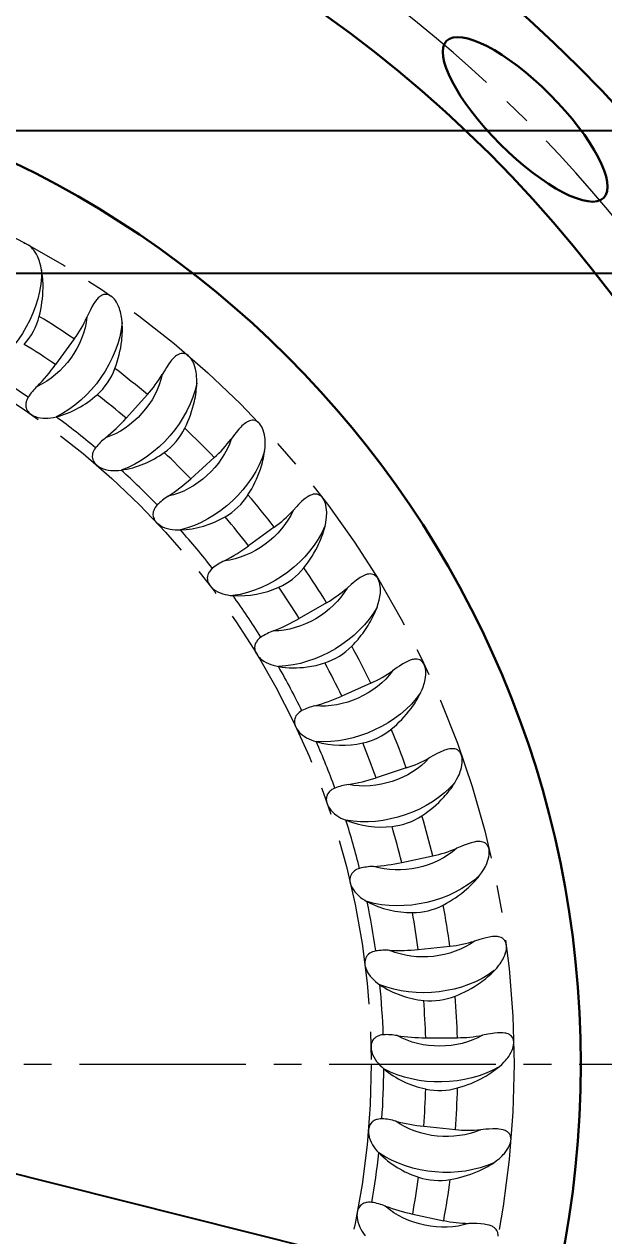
# Model space of a CAD drawing. Extents: x 89 to 512, y -33 to 440.
# Drawn here: x 247.82 to 266.08, y 196.78 to 234.99 of the extents above; entities that cross this region are included whole.
import ezdxf

# ---------------------------------------------------------------- set-up
doc = ezdxf.new("R2010")
doc.units = 0
doc.header["$LTSCALE"] = 7
doc.header["$MEASUREMENT"] = 0
doc.linetypes.add('CENTER2', pattern=[1.125, 0.75, -0.125, 0.125, -0.125])
doc.layers.get('0').update_dxf_attribs({"linetype": 'CONTINUOUS', "lineweight": 15})
for name, color, linetype, lineweight in [('1', 1, 'CENTER2', 15), ('3', 3, 'CONTINUOUS', 30), ('8', 252, 'CONTINUOUS', 15)]:
    doc.layers.add(name, color=color, linetype=linetype, lineweight=lineweight)
doc.styles.add('ITALICT', font='ITALICT.shx', dxfattribs={"width": 0.8, "height": 3})
doc.dimstyles.get("Standard").update_dxf_attribs({"dimtxt": 3, "dimasz": 3, "dimexe": 0.5, "dimexo": 0.5, "dimgap": 0.8, "dimtad": 1, "dimdsep": 46, "dimtxsty": 'ITALICT', "dimcen": 0.09, "dimazin": 2, "dimtfac": 1, "dimtmove": 0, "dimatfit": 3, "dimfxl": 1, "dimtolj": 1, "dimtzin": 0, "dimarcsym": 0})

# ---------------------------------------------------------------- blocks, each defined once
blk = doc.blocks.new('*D10')
at = {"color": 0, "lineweight": -2, "transparency": 16777216}
for p, q in [((234.307, 231.647), (314.622, 231.647)), ((314.122, 180.247), (314.122, 228.647)), ((234.307, 177.247), (314.622, 177.247))]:
    blk.add_line(p, q, dxfattribs=at)
at = {"color": 0, "transparency": 16777216}
for points in [[(313.622, 228.647), (314.622, 228.647), (314.122, 231.647)], [(313.622, 180.247), (314.622, 180.247), (314.122, 177.247)]]:
    blk.add_solid(points, dxfattribs=at)
at = {"color": 0, "transparency": 16777216, "insert": (311.822, 203.447), "char_height": 3, "attachment_point": 5, "rotation": 90, "style": 'ITALICT'}
blk.add_mtext('\\A1;54.4', dxfattribs=at)
blk = doc.blocks.new('*D11')
at = {"color": 0, "lineweight": -2, "transparency": 16777216}
for p, q in [((305.122, 234.647), (305.122, 248.106)), ((234.307, 231.647), (305.622, 231.647)), ((305.122, 227.147), (305.122, 231.647)), ((234.307, 227.147), (305.622, 227.147)), ((305.122, 224.147), (305.122, 221.147))]:
    blk.add_line(p, q, dxfattribs=at)
at = {"color": 0, "transparency": 16777216}
for points in [[(304.622, 234.647), (305.622, 234.647), (305.122, 231.647)], [(304.622, 224.147), (305.622, 224.147), (305.122, 227.147)]]:
    blk.add_solid(points, dxfattribs=at)
at = {"color": 0, "transparency": 16777216, "insert": (302.822, 244.506), "char_height": 3, "attachment_point": 5, "rotation": 90, "style": 'ITALICT'}
blk.add_mtext('\\A1;4.5', dxfattribs=at)
blk = doc.blocks.new('*D54')
at = {"color": 0, "lineweight": -2, "transparency": 16777216}
for p, q in [((234.307, 278.197), (340.204, 278.197)), ((339.704, 275.197), (339.704, 129.197)), ((234.307, 126.197), (340.204, 126.197))]:
    blk.add_line(p, q, dxfattribs=at)
at = {"color": 0, "transparency": 16777216}
for points in [[(339.204, 275.197), (340.204, 275.197), (339.704, 278.197)], [(339.204, 129.197), (340.204, 129.197), (339.704, 126.197)]]:
    blk.add_solid(points, dxfattribs=at)
at = {"color": 0, "transparency": 16777216, "insert": (337.404, 202.197), "char_height": 3, "attachment_point": 5, "rotation": 90, "style": 'ITALICT'}
blk.add_mtext('\\A1;152', dxfattribs=at)
blk = doc.blocks.new('*D57')
at = {"color": 0, "lineweight": -2, "transparency": 16777216}
for p, q in [((233.807, 202.197), (289.087, 188.3)), ((306.788, 183.85), (291.997, 187.568))]:
    blk.add_line(p, q, dxfattribs=at)
at = {"color": 0, "transparency": 16777216}
blk.add_solid([(292.119, 188.053), (291.875, 187.084), (289.087, 188.3)], dxfattribs=at)
at = {"color": 0, "transparency": 16777216, "insert": (303.026, 187.167), "char_height": 3, "attachment_point": 5, "rotation": 345.8882, "style": 'ITALICT'}
blk.add_mtext('\\A1;R57', dxfattribs=at)
blk = doc.blocks.new('*D58')
at = {"color": 0, "lineweight": -2, "transparency": 16777216}
for p, q in [((233.807, 202.197), (288.098, 164.228)), ((309.376, 149.346), (290.556, 162.509))]:
    blk.add_line(p, q, dxfattribs=at)
blk.add_arc((233.807, 202.197), 66.25, 321.48913, 325.46446, dxfattribs=at)
at = {"color": 0, "transparency": 16777216}
blk.add_solid([(290.842, 162.919), (290.269, 162.099), (288.098, 164.228)], dxfattribs=at)
at = {"color": 0, "transparency": 16777216, "insert": (304.56, 155.521), "char_height": 3, "attachment_point": 5, "rotation": 325.032, "style": 'ITALICT'}
blk.add_mtext('\\A1;R66.25', dxfattribs=at)
blk = doc.blocks.new('*D60')
at = {"color": 0, "lineweight": -2, "transparency": 16777216}
for p, q in [((173.432, 224.172), (156.954, 230.17)), ((170.807, 202.197), (152.021, 202.197))]:
    blk.add_line(p, q, dxfattribs=at)
blk.add_arc((233.807, 202.197), 81.286, 162.11471, 177.88529, dxfattribs=at)
at = {"color": 0, "transparency": 16777216}
for points in [[(155.977, 227.324), (156.922, 226.999), (157.423, 229.999)], [(153.077, 205.188), (152.077, 205.206), (152.521, 202.197)]]:
    blk.add_solid(points, dxfattribs=at)
at = {"color": 0, "transparency": 16777216, "insert": (151.491, 216.712), "char_height": 3, "attachment_point": 5, "rotation": 80, "style": 'ITALICT'}
blk.add_mtext('\\A1;20°', dxfattribs=at)
blk = doc.blocks.new('*D61')
at = {"color": 0, "lineweight": -2, "transparency": 16777216}
for p, q in [((181.658, 254.346), (170.053, 265.951)), ((170.807, 202.197), (143.645, 202.197))]:
    blk.add_line(p, q, dxfattribs=at)
blk.add_arc((233.807, 202.197), 89.662, 136.91715, 178.08285, dxfattribs=at)
at = {"color": 0, "transparency": 16777216}
for points in [[(167.962, 263.789), (168.681, 263.094), (170.407, 265.598)], [(144.696, 205.189), (143.696, 205.205), (144.145, 202.197)]]:
    blk.add_solid(points, dxfattribs=at)
at = {"color": 0, "transparency": 16777216, "insert": (148.846, 237.39), "char_height": 3, "attachment_point": 5, "rotation": 67.5, "style": 'ITALICT'}
blk.add_mtext('\\A1;45°', dxfattribs=at)
blk = doc.blocks.new('A$C763A2DA8')
at = {"layer": '8', "ltscale": 0.025012}
for p, q in [((15.588, 22.87), (15, 22.06)), ((15.588, 22.87), (15, 22.06)), ((17.893, 21.115), (17.224, 20.372)), ((17.893, 21.115), (17.224, 20.372)), ((20.002, 19.129), (19.259, 18.46)), ((20.002, 19.129), (19.259, 18.46)), ((21.892, 16.933), (21.083, 16.345)), ((21.892, 16.933), (21.083, 16.345)), ((23.542, 14.552), (22.676, 14.052)), ((23.542, 14.552), (22.676, 14.052)), ((24.935, 12.012), (24.021, 11.605)), ((24.935, 12.012), (24.021, 11.605)), ((26.054, 9.339), (25.102, 9.03)), ((26.054, 9.339), (25.102, 9.03)), ((25.909, 6.357), (26.887, 6.565)), ((25.909, 6.357), (26.887, 6.565)), ((26.431, 3.614), (27.426, 3.719)), ((26.431, 3.614), (27.426, 3.719)), ((26.664, 0.831), (27.665, 0.831)), ((26.664, 0.831), (27.665, 0.831)), ((26.605, -1.96), (27.6, -2.065)), ((26.605, -1.96), (27.6, -2.065)), ((26.254, -4.731), (27.233, -4.939)), ((26.254, -4.731), (27.233, -4.939))]:
    blk.add_line(p, q, dxfattribs=at)
at = {"layer": '8'}
for points in [[(14.56, 25.052), (14.537, 25.162), (14.508, 25.27), (14.49, 25.326), (14.47, 25.381), (14.45, 25.431), (14.429, 25.479), (14.395, 25.546), (14.356, 25.61), (14.314, 25.671), (14.278, 25.715), (14.239, 25.756), (14.197, 25.793), (14.151, 25.826), (14.109, 25.849), (14.064, 25.866), (14.018, 25.877), (13.995, 25.879)], [(14.56, 25.052), (14.537, 25.162), (14.508, 25.27), (14.49, 25.326), (14.47, 25.381), (14.45, 25.431), (14.429, 25.479), (14.395, 25.546), (14.356, 25.61), (14.314, 25.671), (14.278, 25.715), (14.239, 25.756), (14.197, 25.793), (14.151, 25.826), (14.109, 25.849), (14.064, 25.866), (14.018, 25.877), (13.995, 25.879)], [(17.099, 23.393), (17.088, 23.505), (17.07, 23.615), (17.058, 23.673), (17.044, 23.73), (17.029, 23.781), (17.013, 23.831), (16.986, 23.901), (16.955, 23.969), (16.919, 24.035), (16.888, 24.082), (16.853, 24.126), (16.815, 24.168), (16.773, 24.205), (16.733, 24.233), (16.69, 24.255), (16.646, 24.27), (16.623, 24.275), (16.6, 24.277), (16.555, 24.277), (16.512, 24.269), (16.471, 24.254), (16.432, 24.234), (16.396, 24.209), (16.371, 24.189), (16.347, 24.167), (16.302, 24.118), (16.261, 24.066), (16.233, 24.026), (16.207, 23.985), (16.158, 23.902), (16.098, 23.787), (16.06, 23.71), (15.987, 23.553)], [(17.099, 23.393), (17.088, 23.505), (17.07, 23.615), (17.058, 23.673), (17.044, 23.73), (17.029, 23.781), (17.013, 23.831), (16.986, 23.901), (16.955, 23.969), (16.919, 24.035), (16.888, 24.082), (16.853, 24.126), (16.815, 24.168), (16.773, 24.205), (16.733, 24.233), (16.69, 24.255), (16.646, 24.27), (16.623, 24.275), (16.6, 24.277), (16.555, 24.277), (16.512, 24.269), (16.471, 24.254), (16.432, 24.234), (16.396, 24.209), (16.371, 24.189), (16.347, 24.167), (16.302, 24.118), (16.261, 24.066), (16.233, 24.026), (16.207, 23.985), (16.158, 23.902), (16.098, 23.787), (16.06, 23.71), (15.987, 23.553)], [(19.451, 21.478), (19.451, 21.59), (19.445, 21.701), (19.439, 21.76), (19.431, 21.818), (19.422, 21.871), (19.411, 21.922), (19.391, 21.995), (19.367, 22.066), (19.338, 22.134), (19.312, 22.185), (19.283, 22.233), (19.249, 22.278), (19.212, 22.319), (19.175, 22.351), (19.134, 22.377), (19.092, 22.397), (19.069, 22.404), (19.047, 22.409), (19.002, 22.413), (18.958, 22.41), (18.916, 22.399), (18.875, 22.383), (18.837, 22.363), (18.809, 22.345), (18.783, 22.325), (18.733, 22.282), (18.687, 22.235), (18.656, 22.198), (18.625, 22.16), (18.568, 22.082), (18.496, 21.974), (18.451, 21.901), (18.362, 21.753)], [(19.451, 21.478), (19.451, 21.59), (19.445, 21.701), (19.439, 21.76), (19.431, 21.818), (19.422, 21.871), (19.411, 21.922), (19.391, 21.995), (19.367, 22.066), (19.338, 22.134), (19.312, 22.185), (19.283, 22.233), (19.249, 22.278), (19.212, 22.319), (19.175, 22.351), (19.134, 22.377), (19.092, 22.397), (19.069, 22.404), (19.047, 22.409), (19.002, 22.413), (18.958, 22.41), (18.916, 22.399), (18.875, 22.383), (18.837, 22.363), (18.809, 22.345), (18.783, 22.325), (18.733, 22.282), (18.687, 22.235), (18.656, 22.198), (18.625, 22.16), (18.568, 22.082), (18.496, 21.974), (18.451, 21.901), (18.362, 21.753)], [(14.139, 21.034), (14.113, 20.988), (14.093, 20.942), (14.078, 20.899), (14.071, 20.871), (14.066, 20.845), (14.062, 20.797), (14.064, 20.756), (14.067, 20.728), (14.073, 20.702), (14.089, 20.657), (14.11, 20.617), (14.133, 20.583), (14.159, 20.552), (14.188, 20.524), (14.212, 20.505), (14.237, 20.487), (14.279, 20.461), (14.324, 20.439), (14.371, 20.42), (14.408, 20.408), (14.446, 20.398), (14.525, 20.382), (14.609, 20.373), (14.697, 20.371), (14.772, 20.374), (14.851, 20.382), (14.932, 20.396), (15.017, 20.414)], [(14.139, 21.034), (14.113, 20.988), (14.093, 20.942), (14.078, 20.899), (14.071, 20.871), (14.066, 20.845), (14.062, 20.797), (14.064, 20.756), (14.067, 20.728), (14.073, 20.702), (14.089, 20.657), (14.11, 20.617), (14.133, 20.583), (14.159, 20.552), (14.188, 20.524), (14.212, 20.505), (14.237, 20.487), (14.279, 20.461), (14.324, 20.439), (14.371, 20.42), (14.408, 20.408), (14.446, 20.398), (14.525, 20.382), (14.609, 20.373), (14.697, 20.371), (14.772, 20.374), (14.851, 20.382), (14.932, 20.396), (15.017, 20.414)], [(21.589, 19.327), (21.601, 19.438), (21.607, 19.55), (21.607, 19.609), (21.605, 19.668), (21.602, 19.721), (21.596, 19.773), (21.584, 19.847), (21.568, 19.92), (21.546, 19.992), (21.525, 20.044), (21.501, 20.095), (21.473, 20.144), (21.439, 20.189), (21.406, 20.224), (21.368, 20.255), (21.328, 20.279), (21.307, 20.288), (21.285, 20.295), (21.241, 20.304), (21.197, 20.305), (21.154, 20.299), (21.111, 20.288), (21.071, 20.271), (21.042, 20.257), (21.014, 20.24), (20.96, 20.202), (20.909, 20.159), (20.874, 20.126), (20.839, 20.092), (20.774, 20.02), (20.692, 19.921), (20.639, 19.853), (20.535, 19.714)], [(21.589, 19.327), (21.601, 19.438), (21.607, 19.55), (21.607, 19.609), (21.605, 19.668), (21.602, 19.721), (21.596, 19.773), (21.584, 19.847), (21.568, 19.92), (21.546, 19.992), (21.525, 20.044), (21.501, 20.095), (21.473, 20.144), (21.439, 20.189), (21.406, 20.224), (21.368, 20.255), (21.328, 20.279), (21.307, 20.288), (21.285, 20.295), (21.241, 20.304), (21.197, 20.305), (21.154, 20.299), (21.111, 20.288), (21.071, 20.271), (21.042, 20.257), (21.014, 20.24), (20.96, 20.202), (20.909, 20.159), (20.874, 20.126), (20.839, 20.092), (20.774, 20.02), (20.692, 19.921), (20.639, 19.853), (20.535, 19.714)], [(16.26, 19.441), (16.23, 19.397), (16.205, 19.354), (16.186, 19.313), (16.176, 19.286), (16.168, 19.26), (16.159, 19.214), (16.156, 19.172), (16.157, 19.144), (16.16, 19.118), (16.171, 19.071), (16.187, 19.029), (16.207, 18.993), (16.23, 18.959), (16.256, 18.928), (16.277, 18.907), (16.3, 18.886), (16.34, 18.856), (16.382, 18.83), (16.427, 18.806), (16.462, 18.79), (16.499, 18.776), (16.576, 18.752), (16.658, 18.734), (16.746, 18.723), (16.821, 18.718), (16.9, 18.718), (16.982, 18.723), (17.069, 18.733)], [(16.26, 19.441), (16.23, 19.397), (16.205, 19.354), (16.186, 19.313), (16.176, 19.286), (16.168, 19.26), (16.159, 19.214), (16.156, 19.172), (16.157, 19.144), (16.16, 19.118), (16.171, 19.071), (16.187, 19.029), (16.207, 18.993), (16.23, 18.959), (16.256, 18.928), (16.277, 18.907), (16.3, 18.886), (16.34, 18.856), (16.382, 18.83), (16.427, 18.806), (16.462, 18.79), (16.499, 18.776), (16.576, 18.752), (16.658, 18.734), (16.746, 18.723), (16.821, 18.718), (16.9, 18.718), (16.982, 18.723), (17.069, 18.733)], [(23.491, 16.964), (23.515, 17.074), (23.532, 17.184), (23.539, 17.243), (23.543, 17.302), (23.545, 17.355), (23.544, 17.408), (23.54, 17.482), (23.532, 17.557), (23.518, 17.63), (23.503, 17.685), (23.484, 17.738), (23.461, 17.789), (23.432, 17.837), (23.403, 17.876), (23.369, 17.91), (23.331, 17.938), (23.311, 17.95), (23.29, 17.959), (23.247, 17.973), (23.203, 17.978), (23.16, 17.977), (23.116, 17.97), (23.075, 17.958), (23.044, 17.946), (23.014, 17.932), (22.957, 17.9), (22.902, 17.863), (22.863, 17.834), (22.825, 17.803), (22.753, 17.739), (22.661, 17.649), (22.601, 17.587), (22.483, 17.46)], [(23.491, 16.964), (23.515, 17.074), (23.532, 17.184), (23.539, 17.243), (23.543, 17.302), (23.545, 17.355), (23.544, 17.408), (23.54, 17.482), (23.532, 17.557), (23.518, 17.63), (23.503, 17.685), (23.484, 17.738), (23.461, 17.789), (23.432, 17.837), (23.403, 17.876), (23.369, 17.91), (23.331, 17.938), (23.311, 17.95), (23.29, 17.959), (23.247, 17.973), (23.203, 17.978), (23.16, 17.977), (23.116, 17.97), (23.075, 17.958), (23.044, 17.946), (23.014, 17.932), (22.957, 17.9), (22.902, 17.863), (22.863, 17.834), (22.825, 17.803), (22.753, 17.739), (22.661, 17.649), (22.601, 17.587), (22.483, 17.46)], [(18.203, 17.635), (18.168, 17.595), (18.139, 17.554), (18.116, 17.515), (18.103, 17.489), (18.093, 17.465), (18.079, 17.419), (18.072, 17.378), (18.07, 17.35), (18.07, 17.324), (18.076, 17.276), (18.088, 17.233), (18.104, 17.194), (18.123, 17.159), (18.146, 17.125), (18.165, 17.102), (18.185, 17.079), (18.221, 17.045), (18.261, 17.014), (18.303, 16.986), (18.336, 16.966), (18.371, 16.948), (18.445, 16.917), (18.525, 16.891), (18.611, 16.87), (18.686, 16.858), (18.764, 16.849), (18.846, 16.845), (18.933, 16.846)], [(18.203, 17.635), (18.168, 17.595), (18.139, 17.554), (18.116, 17.515), (18.103, 17.489), (18.093, 17.465), (18.079, 17.419), (18.072, 17.378), (18.07, 17.35), (18.07, 17.324), (18.076, 17.276), (18.088, 17.233), (18.104, 17.194), (18.123, 17.159), (18.146, 17.125), (18.165, 17.102), (18.185, 17.079), (18.221, 17.045), (18.261, 17.014), (18.303, 16.986), (18.336, 16.966), (18.371, 16.948), (18.445, 16.917), (18.525, 16.891), (18.611, 16.87), (18.686, 16.858), (18.764, 16.849), (18.846, 16.845), (18.933, 16.846)], [(19.947, 15.635), (19.908, 15.599), (19.875, 15.562), (19.847, 15.526), (19.832, 15.501), (19.819, 15.478), (19.801, 15.434), (19.789, 15.394), (19.784, 15.366), (19.782, 15.34), (19.783, 15.292), (19.79, 15.248), (19.802, 15.208), (19.817, 15.17), (19.836, 15.135), (19.853, 15.109), (19.871, 15.085), (19.903, 15.047), (19.939, 15.012), (19.978, 14.98), (20.009, 14.957), (20.042, 14.935), (20.112, 14.896), (20.189, 14.862), (20.273, 14.832), (20.345, 14.812), (20.422, 14.796), (20.504, 14.783), (20.591, 14.775)], [(19.947, 15.635), (19.908, 15.599), (19.875, 15.562), (19.847, 15.526), (19.832, 15.501), (19.819, 15.478), (19.801, 15.434), (19.789, 15.394), (19.784, 15.366), (19.782, 15.34), (19.783, 15.292), (19.79, 15.248), (19.802, 15.208), (19.817, 15.17), (19.836, 15.135), (19.853, 15.109), (19.871, 15.085), (19.903, 15.047), (19.939, 15.012), (19.978, 14.98), (20.009, 14.957), (20.042, 14.935), (20.112, 14.896), (20.189, 14.862), (20.273, 14.832), (20.345, 14.812), (20.422, 14.796), (20.504, 14.783), (20.591, 14.775)], [(25.136, 14.416), (25.171, 14.522), (25.2, 14.63), (25.212, 14.688), (25.222, 14.746), (25.23, 14.798), (25.235, 14.851), (25.239, 14.926), (25.238, 15.001), (25.232, 15.075), (25.223, 15.131), (25.209, 15.186), (25.191, 15.239), (25.168, 15.29), (25.143, 15.332), (25.113, 15.369), (25.078, 15.401), (25.059, 15.415), (25.039, 15.426), (24.998, 15.444), (24.955, 15.454), (24.912, 15.458), (24.868, 15.455), (24.825, 15.447), (24.794, 15.439), (24.763, 15.428), (24.702, 15.403), (24.644, 15.372), (24.602, 15.347), (24.561, 15.32), (24.483, 15.263), (24.381, 15.183), (24.316, 15.128), (24.185, 15.014)], [(25.136, 14.416), (25.171, 14.522), (25.2, 14.63), (25.212, 14.688), (25.222, 14.746), (25.23, 14.798), (25.235, 14.851), (25.239, 14.926), (25.238, 15.001), (25.232, 15.075), (25.223, 15.131), (25.209, 15.186), (25.191, 15.239), (25.168, 15.29), (25.143, 15.332), (25.113, 15.369), (25.078, 15.401), (25.059, 15.415), (25.039, 15.426), (24.998, 15.444), (24.955, 15.454), (24.912, 15.458), (24.868, 15.455), (24.825, 15.447), (24.794, 15.439), (24.763, 15.428), (24.702, 15.403), (24.644, 15.372), (24.602, 15.347), (24.561, 15.32), (24.483, 15.263), (24.381, 15.183), (24.316, 15.128), (24.185, 15.014)], [(21.472, 13.465), (21.43, 13.433), (21.393, 13.399), (21.362, 13.366), (21.344, 13.343), (21.328, 13.321), (21.305, 13.28), (21.29, 13.241), (21.282, 13.214), (21.277, 13.188), (21.273, 13.14), (21.275, 13.096), (21.283, 13.055), (21.294, 13.016), (21.31, 12.979), (21.323, 12.951), (21.339, 12.925), (21.367, 12.884), (21.399, 12.846), (21.434, 12.809), (21.463, 12.783), (21.493, 12.759), (21.559, 12.712), (21.632, 12.67), (21.712, 12.632), (21.782, 12.604), (21.857, 12.58), (21.937, 12.559), (22.022, 12.542)], [(21.472, 13.465), (21.43, 13.433), (21.393, 13.399), (21.362, 13.366), (21.344, 13.343), (21.328, 13.321), (21.305, 13.28), (21.29, 13.241), (21.282, 13.214), (21.277, 13.188), (21.273, 13.14), (21.275, 13.096), (21.283, 13.055), (21.294, 13.016), (21.31, 12.979), (21.323, 12.951), (21.339, 12.925), (21.367, 12.884), (21.399, 12.846), (21.434, 12.809), (21.463, 12.783), (21.493, 12.759), (21.559, 12.712), (21.632, 12.67), (21.712, 12.632), (21.782, 12.604), (21.857, 12.58), (21.937, 12.559), (22.022, 12.542)], [(26.505, 11.71), (26.551, 11.812), (26.591, 11.916), (26.609, 11.972), (26.625, 12.029), (26.638, 12.08), (26.649, 12.132), (26.661, 12.206), (26.668, 12.28), (26.669, 12.355), (26.666, 12.412), (26.659, 12.467), (26.646, 12.522), (26.629, 12.575), (26.608, 12.619), (26.582, 12.66), (26.551, 12.695), (26.533, 12.711), (26.515, 12.725), (26.476, 12.746), (26.434, 12.761), (26.391, 12.769), (26.347, 12.771), (26.304, 12.768), (26.272, 12.763), (26.24, 12.756), (26.177, 12.736), (26.115, 12.711), (26.071, 12.691), (26.028, 12.669), (25.944, 12.621), (25.835, 12.552), (25.764, 12.503), (25.622, 12.404)], [(26.505, 11.71), (26.551, 11.812), (26.591, 11.916), (26.609, 11.972), (26.625, 12.029), (26.638, 12.08), (26.649, 12.132), (26.661, 12.206), (26.668, 12.28), (26.669, 12.355), (26.666, 12.412), (26.659, 12.467), (26.646, 12.522), (26.629, 12.575), (26.608, 12.619), (26.582, 12.66), (26.551, 12.695), (26.533, 12.711), (26.515, 12.725), (26.476, 12.746), (26.434, 12.761), (26.391, 12.769), (26.347, 12.771), (26.304, 12.768), (26.272, 12.763), (26.24, 12.756), (26.177, 12.736), (26.115, 12.711), (26.071, 12.691), (26.028, 12.669), (25.944, 12.621), (25.835, 12.552), (25.764, 12.503), (25.622, 12.404)], [(22.762, 11.147), (22.716, 11.119), (22.676, 11.09), (22.642, 11.06), (22.621, 11.039), (22.604, 11.019), (22.577, 10.98), (22.557, 10.943), (22.547, 10.917), (22.539, 10.892), (22.53, 10.844), (22.528, 10.8), (22.531, 10.759), (22.538, 10.719), (22.549, 10.68), (22.56, 10.652), (22.573, 10.624), (22.597, 10.58), (22.625, 10.538), (22.656, 10.499), (22.682, 10.47), (22.709, 10.442), (22.77, 10.389), (22.838, 10.339), (22.913, 10.293), (22.98, 10.258), (23.052, 10.226), (23.129, 10.197), (23.212, 10.171)], [(22.762, 11.147), (22.716, 11.119), (22.676, 11.09), (22.642, 11.06), (22.621, 11.039), (22.604, 11.019), (22.577, 10.98), (22.557, 10.943), (22.547, 10.917), (22.539, 10.892), (22.53, 10.844), (22.528, 10.8), (22.531, 10.759), (22.538, 10.719), (22.549, 10.68), (22.56, 10.652), (22.573, 10.624), (22.597, 10.58), (22.625, 10.538), (22.656, 10.499), (22.682, 10.47), (22.709, 10.442), (22.77, 10.389), (22.838, 10.339), (22.913, 10.293), (22.98, 10.258), (23.052, 10.226), (23.129, 10.197), (23.212, 10.171)], [(27.584, 8.875), (27.64, 8.972), (27.691, 9.071), (27.715, 9.125), (27.737, 9.18), (27.755, 9.23), (27.771, 9.28), (27.791, 9.352), (27.805, 9.426), (27.815, 9.5), (27.817, 9.556), (27.816, 9.612), (27.809, 9.668), (27.797, 9.723), (27.781, 9.769), (27.759, 9.812), (27.732, 9.851), (27.717, 9.868), (27.7, 9.883), (27.663, 9.909), (27.623, 9.928), (27.581, 9.941), (27.538, 9.947), (27.494, 9.948), (27.462, 9.947), (27.429, 9.943), (27.365, 9.93), (27.301, 9.912), (27.255, 9.896), (27.21, 9.879), (27.121, 9.84), (27.005, 9.782), (26.93, 9.742), (26.778, 9.658)], [(27.584, 8.875), (27.64, 8.972), (27.691, 9.071), (27.715, 9.125), (27.737, 9.18), (27.755, 9.23), (27.771, 9.28), (27.791, 9.352), (27.805, 9.426), (27.815, 9.5), (27.817, 9.556), (27.816, 9.612), (27.809, 9.668), (27.797, 9.723), (27.781, 9.769), (27.759, 9.812), (27.732, 9.851), (27.717, 9.868), (27.7, 9.883), (27.663, 9.909), (27.623, 9.928), (27.581, 9.941), (27.538, 9.947), (27.494, 9.948), (27.462, 9.947), (27.429, 9.943), (27.365, 9.93), (27.301, 9.912), (27.255, 9.896), (27.21, 9.879), (27.121, 9.84), (27.005, 9.782), (26.93, 9.742), (26.778, 9.658)], [(23.802, 8.706), (23.754, 8.684), (23.711, 8.659), (23.674, 8.633), (23.651, 8.614), (23.632, 8.596), (23.601, 8.56), (23.577, 8.525), (23.564, 8.5), (23.554, 8.476), (23.54, 8.43), (23.533, 8.386), (23.532, 8.345), (23.535, 8.304), (23.542, 8.264), (23.55, 8.235), (23.56, 8.206), (23.579, 8.16), (23.602, 8.116), (23.629, 8.073), (23.652, 8.042), (23.676, 8.011), (23.731, 7.952), (23.794, 7.895), (23.864, 7.842), (23.927, 7.8), (23.995, 7.761), (24.069, 7.723), (24.148, 7.689)], [(23.802, 8.706), (23.754, 8.684), (23.711, 8.659), (23.674, 8.633), (23.651, 8.614), (23.632, 8.596), (23.601, 8.56), (23.577, 8.525), (23.564, 8.5), (23.554, 8.476), (23.54, 8.43), (23.533, 8.386), (23.532, 8.345), (23.535, 8.304), (23.542, 8.264), (23.55, 8.235), (23.56, 8.206), (23.579, 8.16), (23.602, 8.116), (23.629, 8.073), (23.652, 8.042), (23.676, 8.011), (23.731, 7.952), (23.794, 7.895), (23.864, 7.842), (23.927, 7.8), (23.995, 7.761), (24.069, 7.723), (24.148, 7.689)], [(28.36, 5.943), (28.426, 6.033), (28.487, 6.127), (28.517, 6.178), (28.545, 6.23), (28.568, 6.278), (28.589, 6.326), (28.616, 6.396), (28.638, 6.468), (28.655, 6.54), (28.664, 6.596), (28.668, 6.652), (28.668, 6.709), (28.661, 6.764), (28.65, 6.812), (28.633, 6.857), (28.61, 6.898), (28.596, 6.916), (28.581, 6.934), (28.547, 6.963), (28.509, 6.986), (28.469, 7.003), (28.427, 7.014), (28.384, 7.02), (28.351, 7.022), (28.318, 7.021), (28.253, 7.015), (28.188, 7.004), (28.14, 6.993), (28.093, 6.98), (28.001, 6.951), (27.88, 6.906), (27.8, 6.874), (27.641, 6.806)], [(28.36, 5.943), (28.426, 6.033), (28.487, 6.127), (28.517, 6.178), (28.545, 6.23), (28.568, 6.278), (28.589, 6.326), (28.616, 6.396), (28.638, 6.468), (28.655, 6.54), (28.664, 6.596), (28.668, 6.652), (28.668, 6.709), (28.661, 6.764), (28.65, 6.812), (28.633, 6.857), (28.61, 6.898), (28.596, 6.916), (28.581, 6.934), (28.547, 6.963), (28.509, 6.986), (28.469, 7.003), (28.427, 7.014), (28.384, 7.02), (28.351, 7.022), (28.318, 7.021), (28.253, 7.015), (28.188, 7.004), (28.14, 6.993), (28.093, 6.98), (28.001, 6.951), (27.88, 6.906), (27.8, 6.874), (27.641, 6.806)], [(24.582, 6.171), (24.532, 6.153), (24.486, 6.133), (24.447, 6.111), (24.422, 6.095), (24.401, 6.079), (24.366, 6.046), (24.339, 6.014), (24.324, 5.991), (24.311, 5.968), (24.292, 5.923), (24.281, 5.88), (24.275, 5.839), (24.274, 5.798), (24.277, 5.758), (24.282, 5.728), (24.288, 5.698), (24.303, 5.651), (24.321, 5.604), (24.344, 5.559), (24.363, 5.525), (24.384, 5.492), (24.432, 5.428), (24.489, 5.365), (24.553, 5.304), (24.611, 5.256), (24.675, 5.21), (24.744, 5.165), (24.82, 5.122)], [(24.582, 6.171), (24.532, 6.153), (24.486, 6.133), (24.447, 6.111), (24.422, 6.095), (24.401, 6.079), (24.366, 6.046), (24.339, 6.014), (24.324, 5.991), (24.311, 5.968), (24.292, 5.923), (24.281, 5.88), (24.275, 5.839), (24.274, 5.798), (24.277, 5.758), (24.282, 5.728), (24.288, 5.698), (24.303, 5.651), (24.321, 5.604), (24.344, 5.559), (24.363, 5.525), (24.384, 5.492), (24.432, 5.428), (24.489, 5.365), (24.553, 5.304), (24.611, 5.256), (24.675, 5.21), (24.744, 5.165), (24.82, 5.122)], [(28.826, 2.946), (28.901, 3.029), (28.972, 3.116), (29.006, 3.164), (29.039, 3.212), (29.067, 3.257), (29.094, 3.303), (29.128, 3.37), (29.157, 3.439), (29.182, 3.509), (29.196, 3.564), (29.206, 3.619), (29.212, 3.675), (29.211, 3.731), (29.205, 3.78), (29.193, 3.826), (29.174, 3.869), (29.162, 3.889), (29.149, 3.908), (29.119, 3.941), (29.084, 3.968), (29.045, 3.989), (29.004, 4.004), (28.962, 4.015), (28.93, 4.02), (28.897, 4.023), (28.831, 4.024), (28.765, 4.019), (28.717, 4.013), (28.669, 4.005), (28.574, 3.986), (28.449, 3.954), (28.367, 3.93), (28.201, 3.879)], [(28.826, 2.946), (28.901, 3.029), (28.972, 3.116), (29.006, 3.164), (29.039, 3.212), (29.067, 3.257), (29.094, 3.303), (29.128, 3.37), (29.157, 3.439), (29.182, 3.509), (29.196, 3.564), (29.206, 3.619), (29.212, 3.675), (29.211, 3.731), (29.205, 3.78), (29.193, 3.826), (29.174, 3.869), (29.162, 3.889), (29.149, 3.908), (29.119, 3.941), (29.084, 3.968), (29.045, 3.989), (29.004, 4.004), (28.962, 4.015), (28.93, 4.02), (28.897, 4.023), (28.831, 4.024), (28.765, 4.019), (28.717, 4.013), (28.669, 4.005), (28.574, 3.986), (28.449, 3.954), (28.367, 3.93), (28.201, 3.879)], [(25.092, 3.567), (25.04, 3.555), (24.993, 3.54), (24.951, 3.522), (24.926, 3.509), (24.903, 3.495), (24.865, 3.466), (24.835, 3.437), (24.817, 3.415), (24.802, 3.394), (24.778, 3.352), (24.763, 3.31), (24.753, 3.27), (24.747, 3.229), (24.746, 3.189), (24.748, 3.159), (24.751, 3.128), (24.76, 3.079), (24.774, 3.031), (24.791, 2.984), (24.807, 2.948), (24.825, 2.913), (24.866, 2.844), (24.915, 2.776), (24.973, 2.709), (25.026, 2.655), (25.084, 2.602), (25.149, 2.551), (25.219, 2.5)], [(25.092, 3.567), (25.04, 3.555), (24.993, 3.54), (24.951, 3.522), (24.926, 3.509), (24.903, 3.495), (24.865, 3.466), (24.835, 3.437), (24.817, 3.415), (24.802, 3.394), (24.778, 3.352), (24.763, 3.31), (24.753, 3.27), (24.747, 3.229), (24.746, 3.189), (24.748, 3.159), (24.751, 3.128), (24.76, 3.079), (24.774, 3.031), (24.791, 2.984), (24.807, 2.948), (24.825, 2.913), (24.866, 2.844), (24.915, 2.776), (24.973, 2.709), (25.026, 2.655), (25.084, 2.602), (25.149, 2.551), (25.219, 2.5)], [(25.328, 0.925), (25.275, 0.918), (25.226, 0.908), (25.183, 0.895), (25.156, 0.884), (25.132, 0.872), (25.091, 0.848), (25.058, 0.822), (25.038, 0.803), (25.02, 0.783), (24.993, 0.743), (24.973, 0.704), (24.959, 0.664), (24.949, 0.625), (24.944, 0.585), (24.942, 0.555), (24.942, 0.524), (24.946, 0.474), (24.955, 0.425), (24.967, 0.376), (24.979, 0.339), (24.993, 0.302), (25.027, 0.229), (25.069, 0.156), (25.119, 0.083), (25.166, 0.025), (25.219, -0.034), (25.277, -0.092), (25.342, -0.15)], [(25.328, 0.925), (25.275, 0.918), (25.226, 0.908), (25.183, 0.895), (25.156, 0.884), (25.132, 0.872), (25.091, 0.848), (25.058, 0.822), (25.038, 0.803), (25.02, 0.783), (24.993, 0.743), (24.973, 0.704), (24.959, 0.664), (24.949, 0.625), (24.944, 0.585), (24.942, 0.555), (24.942, 0.524), (24.946, 0.474), (24.955, 0.425), (24.967, 0.376), (24.979, 0.339), (24.993, 0.302), (25.027, 0.229), (25.069, 0.156), (25.119, 0.083), (25.166, 0.025), (25.219, -0.034), (25.277, -0.092), (25.342, -0.15)], [(28.976, -0.083), (29.06, -0.009), (29.139, 0.071), (29.178, 0.114), (29.216, 0.159), (29.249, 0.201), (29.28, 0.244), (29.32, 0.307), (29.357, 0.372), (29.389, 0.44), (29.409, 0.492), (29.425, 0.546), (29.436, 0.602), (29.441, 0.657), (29.44, 0.706), (29.433, 0.754), (29.419, 0.799), (29.409, 0.82), (29.398, 0.84), (29.371, 0.876), (29.339, 0.906), (29.303, 0.931), (29.264, 0.95), (29.223, 0.965), (29.191, 0.974), (29.159, 0.98), (29.094, 0.988), (29.028, 0.99), (28.979, 0.99), (28.931, 0.987), (28.834, 0.977), (28.707, 0.958), (28.622, 0.943), (28.452, 0.91)], [(28.976, -0.083), (29.06, -0.009), (29.139, 0.071), (29.178, 0.114), (29.216, 0.159), (29.249, 0.201), (29.28, 0.244), (29.32, 0.307), (29.357, 0.372), (29.389, 0.44), (29.409, 0.492), (29.425, 0.546), (29.436, 0.602), (29.441, 0.657), (29.44, 0.706), (29.433, 0.754), (29.419, 0.799), (29.409, 0.82), (29.398, 0.84), (29.371, 0.876), (29.339, 0.906), (29.303, 0.931), (29.264, 0.95), (29.223, 0.965), (29.191, 0.974), (29.159, 0.98), (29.094, 0.988), (29.028, 0.99), (28.979, 0.99), (28.931, 0.987), (28.834, 0.977), (28.707, 0.958), (28.622, 0.943), (28.452, 0.91)], [(25.285, -1.728), (25.232, -1.729), (25.183, -1.734), (25.138, -1.743), (25.11, -1.75), (25.085, -1.759), (25.042, -1.779), (25.007, -1.802), (24.984, -1.819), (24.965, -1.837), (24.934, -1.873), (24.91, -1.911), (24.892, -1.948), (24.878, -1.986), (24.868, -2.026), (24.864, -2.056), (24.861, -2.086), (24.859, -2.136), (24.863, -2.186), (24.87, -2.236), (24.878, -2.274), (24.888, -2.312), (24.914, -2.388), (24.948, -2.465), (24.99, -2.543), (25.031, -2.606), (25.077, -2.67), (25.129, -2.734), (25.188, -2.798)], [(25.285, -1.728), (25.232, -1.729), (25.183, -1.734), (25.138, -1.743), (25.11, -1.75), (25.085, -1.759), (25.042, -1.779), (25.007, -1.802), (24.984, -1.819), (24.965, -1.837), (24.934, -1.873), (24.91, -1.911), (24.892, -1.948), (24.878, -1.986), (24.868, -2.026), (24.864, -2.056), (24.861, -2.086), (24.859, -2.136), (24.863, -2.186), (24.87, -2.236), (24.878, -2.274), (24.888, -2.312), (24.914, -2.388), (24.948, -2.465), (24.99, -2.543), (25.031, -2.606), (25.077, -2.67), (25.129, -2.734), (25.188, -2.798)], [(28.809, -3.112), (28.9, -3.046), (28.986, -2.976), (29.03, -2.936), (29.073, -2.896), (29.11, -2.857), (29.145, -2.818), (29.192, -2.76), (29.235, -2.699), (29.274, -2.635), (29.299, -2.584), (29.321, -2.532), (29.338, -2.479), (29.349, -2.424), (29.353, -2.375), (29.35, -2.327), (29.341, -2.281), (29.334, -2.259), (29.325, -2.238), (29.302, -2.199), (29.273, -2.165), (29.24, -2.137), (29.203, -2.114), (29.164, -2.095), (29.133, -2.083), (29.102, -2.073), (29.038, -2.059), (28.972, -2.049), (28.924, -2.045), (28.875, -2.043), (28.778, -2.042), (28.65, -2.048), (28.564, -2.054), (28.391, -2.069)], [(28.809, -3.112), (28.9, -3.046), (28.986, -2.976), (29.03, -2.936), (29.073, -2.896), (29.11, -2.857), (29.145, -2.818), (29.192, -2.76), (29.235, -2.699), (29.274, -2.635), (29.299, -2.584), (29.321, -2.532), (29.338, -2.479), (29.349, -2.424), (29.353, -2.375), (29.35, -2.327), (29.341, -2.281), (29.334, -2.259), (29.325, -2.238), (29.302, -2.199), (29.273, -2.165), (29.24, -2.137), (29.203, -2.114), (29.164, -2.095), (29.133, -2.083), (29.102, -2.073), (29.038, -2.059), (28.972, -2.049), (28.924, -2.045), (28.875, -2.043), (28.778, -2.042), (28.65, -2.048), (28.564, -2.054), (28.391, -2.069)], [(24.966, -4.361), (24.913, -4.357), (24.864, -4.357), (24.819, -4.361), (24.79, -4.366), (24.764, -4.372), (24.719, -4.387), (24.681, -4.406), (24.657, -4.421), (24.636, -4.436), (24.601, -4.469), (24.574, -4.504), (24.552, -4.539), (24.534, -4.576), (24.52, -4.614), (24.512, -4.643), (24.506, -4.673), (24.5, -4.723), (24.498, -4.773), (24.5, -4.823), (24.504, -4.862), (24.51, -4.9), (24.528, -4.979), (24.554, -5.059), (24.588, -5.141), (24.621, -5.208), (24.66, -5.276), (24.706, -5.346), (24.758, -5.416)], [(24.966, -4.361), (24.913, -4.357), (24.864, -4.357), (24.819, -4.361), (24.79, -4.366), (24.764, -4.372), (24.719, -4.387), (24.681, -4.406), (24.657, -4.421), (24.636, -4.436), (24.601, -4.469), (24.574, -4.504), (24.552, -4.539), (24.534, -4.576), (24.52, -4.614), (24.512, -4.643), (24.506, -4.673), (24.5, -4.723), (24.498, -4.773), (24.5, -4.823), (24.504, -4.862), (24.51, -4.9), (24.528, -4.979), (24.554, -5.059), (24.588, -5.141), (24.621, -5.208), (24.66, -5.276), (24.706, -5.346), (24.758, -5.416)], [(28.944, -5.43), (28.946, -5.382), (28.942, -5.335), (28.937, -5.313), (28.93, -5.291), (28.911, -5.25), (28.886, -5.213), (28.856, -5.182), (28.822, -5.155), (28.785, -5.132), (28.756, -5.117), (28.726, -5.104), (28.664, -5.083), (28.599, -5.066), (28.552, -5.057), (28.504, -5.05), (28.407, -5.039), (28.279, -5.031), (28.193, -5.028), (28.019, -5.025)], [(28.944, -5.43), (28.946, -5.382), (28.942, -5.335), (28.937, -5.313), (28.93, -5.291), (28.911, -5.25), (28.886, -5.213), (28.856, -5.182), (28.822, -5.155), (28.785, -5.132), (28.756, -5.117), (28.726, -5.104), (28.664, -5.083), (28.599, -5.066), (28.552, -5.057), (28.504, -5.05), (28.407, -5.039), (28.279, -5.031), (28.193, -5.028), (28.019, -5.025)]]:
    blk.add_lwpolyline(points, dxfattribs=at)
for centre, radius, start, end in [((11.518, 24.516), 3.089, 359.2435, 9.9936), ((11.518, 24.516), 3.089, 359.2435, 9.9936), ((10.842, 24.536), 3.765, 345.3492, 359.0795), ((10.842, 24.536), 3.765, 345.3492, 359.0795), ((12.467, 24.095), 2.082, 317.9458, 345.7937), ((12.467, 24.095), 2.082, 317.9458, 345.7937), ((0, 0), 27.677, 55.7213, 58.4413), ((0, 0), 27.677, 55.7213, 58.4413), ((12.38, 25.203), 3.967, 323.9805, 335.4285), ((12.38, 25.203), 3.967, 323.9805, 335.4285), ((14.018, 23.178), 3.089, 353.2435, 3.9936), ((14.018, 23.178), 3.089, 353.2435, 3.9936), ((0, 0), 26.677, 55.7859, 58.3129), ((0, 0), 26.677, 55.7859, 58.3129), ((13.348, 23.268), 3.765, 339.3492, 353.0795), ((13.348, 23.268), 3.765, 339.3492, 353.0795), ((0, 0), 25.344, 56.0914, 59.6598), ((0, 0), 25.344, 56.0914, 59.6598), ((10.105, 25.619), 6.052, 315.4788, 323.9875), ((10.105, 25.619), 6.052, 315.4788, 323.9875), ((14.918, 22.659), 2.082, 311.9458, 339.7937), ((14.918, 22.659), 2.082, 311.9458, 339.7937), ((0, 0), 27.677, 49.7213, 52.4413), ((0, 0), 27.677, 49.7213, 52.4413), ((14.946, 23.771), 3.967, 317.9805, 329.4285), ((14.946, 23.771), 3.967, 317.9805, 329.4285), ((16.364, 21.586), 3.089, 347.2435, 357.9936), ((16.364, 21.586), 3.089, 347.2435, 357.9936), ((15.746, 19.988), 1.918, 133.7072, 146.9356), ((15.746, 19.988), 1.918, 133.7072, 146.9356), ((14.257, 23.365), 3.047, 284.4877, 312.3208), ((14.257, 23.365), 3.047, 284.4877, 312.3208), ((0, 0), 26.677, 49.7859, 52.3129), ((0, 0), 26.677, 49.7859, 52.3129), ((15.707, 21.746), 3.765, 333.3492, 347.0795), ((15.707, 21.746), 3.765, 333.3492, 347.0795), ((0, 0), 25.344, 50.0914, 53.6598), ((0, 0), 25.344, 50.0914, 53.6598), ((12.727, 24.422), 6.052, 309.4788, 317.9875), ((12.727, 24.422), 6.052, 309.4788, 317.9875), ((17.204, 20.976), 2.082, 305.9458, 333.7937), ((17.204, 20.976), 2.082, 305.9458, 333.7937), ((0, 0), 27.677, 43.7213, 46.4413), ((0, 0), 27.677, 43.7213, 46.4413), ((17.749, 18.232), 1.918, 127.7072, 140.9356), ((17.749, 18.232), 1.918, 127.7072, 140.9356), ((17.349, 22.078), 3.967, 311.9805, 323.4285), ((17.349, 22.078), 3.967, 311.9805, 323.4285), ((16.621, 21.747), 3.047, 278.4877, 306.3209), ((16.621, 21.747), 3.047, 278.4877, 306.3209), ((0, 0), 26.677, 43.7859, 46.3129), ((0, 0), 26.677, 43.7859, 46.3129), ((18.53, 19.757), 3.089, 341.2435, 351.9936), ((18.53, 19.757), 3.089, 341.2435, 351.9936), ((0, 0), 25.344, 44.0914, 47.6598), ((0, 0), 25.344, 44.0914, 47.6598), ((17.894, 19.985), 3.765, 327.3492, 341.0795), ((17.894, 19.985), 3.765, 327.3492, 341.0795), ((15.21, 22.958), 6.052, 303.4788, 311.9875), ((15.21, 22.958), 6.052, 303.4788, 311.9875), ((19.558, 16.277), 1.918, 121.7072, 134.9355), ((19.558, 16.277), 1.918, 121.7072, 134.9355), ((19.303, 19.063), 2.082, 299.9458, 327.7937), ((19.303, 19.063), 2.082, 299.9458, 327.7937), ((0, 0), 27.677, 37.7213, 40.4413), ((0, 0), 27.677, 37.7213, 40.4413), ((18.803, 19.89), 3.047, 272.4877, 300.3209), ((18.803, 19.89), 3.047, 272.4877, 300.3209), ((0, 0), 26.677, 37.7859, 40.3129), ((0, 0), 26.677, 37.7859, 40.3129), ((19.562, 20.144), 3.967, 305.9805, 317.4285), ((19.562, 20.144), 3.967, 305.9805, 317.4285), ((0, 0), 25.344, 38.0914, 41.6598), ((0, 0), 25.344, 38.0914, 41.6598), ((20.494, 17.712), 3.089, 335.2435, 345.9936), ((20.494, 17.712), 3.089, 335.2435, 345.9936), ((17.527, 21.242), 6.052, 297.4788, 305.9875), ((17.527, 21.242), 6.052, 297.4788, 305.9875), ((19.885, 18.005), 3.765, 321.3492, 335.0795), ((19.885, 18.005), 3.765, 321.3492, 335.0795), ((21.152, 14.144), 1.918, 115.7072, 128.9355), ((21.152, 14.144), 1.918, 115.7072, 128.9355), ((21.19, 16.941), 2.082, 293.9458, 321.7937), ((21.19, 16.941), 2.082, 293.9458, 321.7937), ((0, 0), 27.677, 31.7213, 34.4413), ((0, 0), 27.677, 31.7213, 34.4413), ((20.779, 17.816), 3.047, 266.4877, 294.3209), ((20.779, 17.816), 3.047, 266.4877, 294.3209), ((0, 0), 26.677, 31.7859, 34.3129), ((0, 0), 26.677, 31.7859, 34.3129), ((21.56, 17.989), 3.967, 299.9805, 311.4285), ((21.56, 17.989), 3.967, 299.9805, 311.4285), ((0, 0), 25.344, 32.0914, 35.6598), ((0, 0), 25.344, 32.0914, 35.6598), ((22.233, 15.473), 3.089, 329.2435, 339.9936), ((22.233, 15.473), 3.089, 329.2435, 339.9936), ((19.651, 19.294), 6.052, 291.4788, 299.9875), ((19.651, 19.294), 6.052, 291.4788, 299.9875), ((21.775, 15.745), 3.622, 319.7955, 329.2461), ((21.775, 15.745), 3.622, 319.7955, 329.2461), ((22.514, 11.855), 1.918, 109.7072, 122.9356), ((22.514, 11.855), 1.918, 109.7072, 122.9356), ((21.435, 16.022), 4.061, 315.6065, 319.9075), ((21.435, 16.022), 4.061, 315.6065, 319.9075), ((22.844, 14.633), 2.082, 287.9458, 315.7937), ((22.844, 14.633), 2.082, 287.9458, 315.7937), ((0, 0), 27.677, 25.7213, 28.4413), ((0, 0), 27.677, 25.7213, 28.4413), ((22.504, 15.671), 3.174, 277.6682, 288.0156), ((22.504, 15.671), 3.174, 277.6682, 288.0156), ((0, 0), 26.677, 25.7859, 28.3129), ((0, 0), 26.677, 25.7859, 28.3129), ((0, 0), 25.344, 26.0914, 29.6598), ((0, 0), 25.344, 26.0914, 29.6598), ((22.526, 15.464), 2.966, 260.2503, 277.7751), ((22.526, 15.464), 2.966, 260.2503, 277.7751), ((23.322, 15.636), 3.967, 293.9805, 305.4285), ((23.322, 15.636), 3.967, 293.9805, 305.4285), ((21.56, 17.134), 6.052, 285.4788, 293.9875), ((21.56, 17.134), 6.052, 285.4788, 293.9875), ((23.729, 13.064), 3.089, 323.2435, 333.9936), ((23.729, 13.064), 3.089, 323.2435, 333.9936), ((23.63, 9.437), 1.918, 103.7072, 116.9356), ((23.63, 9.437), 1.918, 103.7072, 116.9356), ((23.194, 13.477), 3.765, 309.3492, 323.0795), ((23.194, 13.477), 3.765, 309.3492, 323.0795), ((24.249, 12.165), 2.082, 281.9458, 309.7937), ((24.249, 12.165), 2.082, 281.9458, 309.7937), ((0, 0), 27.677, 19.7213, 22.4413), ((0, 0), 27.677, 19.7213, 22.4413), ((0, 0), 25.344, 20.0914, 23.6598), ((0, 0), 25.344, 20.0914, 23.6598), ((24.029, 13.106), 3.047, 254.4877, 282.3209), ((24.029, 13.106), 3.047, 254.4877, 282.3209), ((0, 0), 26.677, 19.7859, 22.3129), ((0, 0), 26.677, 19.7859, 22.3129), ((24.829, 13.113), 3.967, 287.9805, 299.4285), ((24.829, 13.113), 3.967, 287.9805, 299.4285), ((24.487, 6.915), 1.918, 97.7072, 110.9356), ((24.487, 6.915), 1.918, 97.7072, 110.9356), ((23.233, 14.786), 6.052, 279.4788, 287.9875), ((23.233, 14.786), 6.052, 279.4788, 287.9875), ((24.964, 10.512), 3.089, 317.2435, 327.9936), ((24.964, 10.512), 3.089, 317.2435, 327.9936), ((24.475, 10.979), 3.765, 303.3492, 317.0795), ((24.475, 10.979), 3.765, 303.3492, 317.0795), ((0, 0), 25.344, 14.0914, 17.6598), ((0, 0), 25.344, 14.0914, 17.6598), ((25.267, 10.523), 3.047, 248.4877, 276.3209), ((25.267, 10.523), 3.047, 248.4877, 276.3209), ((25.387, 9.564), 2.082, 275.9458, 303.7937), ((25.387, 9.564), 2.082, 275.9458, 303.7937), ((0, 0), 27.677, 13.7213, 16.4413), ((0, 0), 27.677, 13.7213, 16.4413), ((0, 0), 26.677, 13.7859, 16.3129), ((0, 0), 26.677, 13.7859, 16.3129), ((26.064, 10.446), 3.967, 281.9805, 293.4285), ((26.064, 10.446), 3.967, 281.9805, 293.4285), ((25.076, 4.318), 1.918, 91.7072, 104.9356), ((25.076, 4.318), 1.918, 91.7072, 104.9356), ((24.652, 12.277), 6.052, 273.4788, 281.9875), ((24.652, 12.277), 6.052, 273.4788, 281.9875), ((25.926, 7.845), 3.089, 311.2435, 321.9936), ((25.926, 7.845), 3.089, 311.2435, 321.9936), ((25.489, 8.361), 3.765, 297.3492, 311.0795), ((25.489, 8.361), 3.765, 297.3492, 311.0795), ((0, 0), 25.344, 8.0914, 11.6598), ((0, 0), 25.344, 8.0914, 11.6598), ((26.229, 7.824), 3.047, 242.4877, 270.3209), ((26.229, 7.824), 3.047, 242.4877, 270.3209), ((26.248, 6.858), 2.082, 269.9458, 297.793), ((26.248, 6.858), 2.082, 269.9458, 297.793), ((0, 0), 27.677, 7.7213, 10.4413), ((0, 0), 27.677, 7.7213, 10.4413), ((0, 0), 26.677, 7.7859, 10.3129), ((0, 0), 26.677, 7.7859, 10.3129), ((27.013, 7.664), 3.967, 275.9805, 287.4285), ((27.013, 7.664), 3.967, 275.9805, 287.4285), ((25.39, 1.673), 1.918, 85.7072, 98.9356), ((25.39, 1.673), 1.918, 85.7072, 98.9356), ((25.8, 9.633), 6.052, 267.4788, 275.9875), ((25.8, 9.633), 6.052, 267.4788, 275.9875), ((26.604, 5.092), 3.089, 305.2435, 315.9936), ((26.604, 5.092), 3.089, 305.2435, 315.9936), ((0, 0), 25.344, 2.0914, 5.6598), ((0, 0), 25.344, 2.0914, 5.6598), ((26.903, 5.039), 3.047, 236.4877, 264.3209), ((26.903, 5.039), 3.047, 236.4877, 264.3209), ((26.223, 5.65), 3.765, 291.3492, 305.0795), ((26.223, 5.65), 3.765, 291.3492, 305.0795), ((26.821, 4.076), 2.082, 263.9467, 291.7922), ((26.821, 4.076), 2.082, 263.9467, 291.7922), ((0, 0), 26.677, 1.7859, 4.3129), ((0, 0), 26.677, 1.7859, 4.3129), ((0, 0), 27.677, 1.7213, 4.4413), ((0, 0), 27.677, 1.7213, 4.4413), ((25.426, -0.99), 1.918, 79.7072, 92.9356), ((25.426, -0.99), 1.918, 79.7072, 92.9356), ((26.665, 6.883), 6.052, 261.4788, 269.9875), ((26.665, 6.883), 6.052, 261.4788, 269.9875), ((27.666, 4.799), 3.967, 269.9805, 281.4285), ((27.666, 4.799), 3.967, 269.9805, 281.4285), ((0, 0), 25.344, 356.0914, 359.6598), ((0, 0), 25.344, 356.0914, 359.6598), ((27.282, 2.2), 3.047, 230.4877, 258.3209), ((27.282, 2.2), 3.047, 230.4877, 258.3209), ((26.991, 2.283), 3.089, 299.2435, 309.9936), ((26.991, 2.283), 3.089, 299.2435, 309.9936), ((27.1, 1.25), 2.082, 257.9458, 285.7937), ((27.1, 1.25), 2.082, 257.9458, 285.7937), ((0, 0), 27.677, 355.7213, 358.4413), ((0, 0), 27.677, 355.7213, 358.4413), ((26.67, 2.878), 3.765, 285.3492, 299.0795), ((26.67, 2.878), 3.765, 285.3492, 299.0795), ((0, 0), 26.677, 355.7859, 358.3129), ((0, 0), 26.677, 355.7859, 358.3129), ((25.183, -3.642), 1.918, 73.7072, 86.9356), ((25.183, -3.642), 1.918, 73.7072, 86.9356), ((27.239, 4.058), 6.052, 255.4788, 263.9875), ((27.239, 4.058), 6.052, 255.4788, 263.9875), ((28.016, 1.88), 3.967, 263.9805, 275.4285), ((28.016, 1.88), 3.967, 263.9805, 275.4285), ((0, 0), 25.344, 350.0914, 353.6598), ((0, 0), 25.344, 350.0914, 353.6598), ((27.363, -0.664), 3.047, 224.4877, 252.3209), ((27.363, -0.664), 3.047, 224.4877, 252.3209), ((26.825, 0.075), 3.765, 279.3492, 293.0795), ((26.825, 0.075), 3.765, 279.3492, 293.0795), ((27.082, -0.551), 3.089, 293.2435, 303.9936), ((27.082, -0.551), 3.089, 293.2435, 303.9936), ((0, 0), 26.677, 349.7859, 352.3129), ((0, 0), 26.677, 349.7859, 352.3129), ((27.082, -1.589), 2.082, 251.9456, 279.794), ((27.082, -1.589), 2.082, 251.9456, 279.794), ((0, 0), 27.677, 349.7213, 352.4413), ((0, 0), 27.677, 349.7213, 352.4413), ((24.664, -6.255), 1.918, 67.7072, 80.9356), ((24.664, -6.255), 1.918, 67.7072, 80.9356), ((27.514, 1.189), 6.052, 249.4788, 257.9875), ((27.514, 1.189), 6.052, 249.4788, 257.9875), ((28.059, -1.058), 3.967, 257.9805, 269.4285), ((28.059, -1.058), 3.967, 257.9805, 269.4285)]:
    blk.add_arc(centre, radius, start, end, dxfattribs=at)
at = {"layer": '8', "extrusion": (0, 0, -1)}
for centre, major_axis, start_param, end_param in [((12.252, 24.219), (1.46, 2.529), 0.873052, 2.216659), ((12.252, 24.219), (1.46, 2.529), 0.873052, 2.216659), ((14.259, 23.138), (1.246, 1.715), 0.879276, 2.249774), ((14.259, 23.138), (1.246, 1.715), 0.879276, 2.249774), ((14.716, 22.805), (1.716, 2.362), 0.873052, 2.216659), ((14.716, 22.805), (1.716, 2.362), 0.873052, 2.216659), ((16.599, 21.521), (1.419, 1.575), 0.879276, 2.249774), ((16.599, 21.521), (1.419, 1.575), 0.879276, 2.249774), ((17.019, 21.142), (1.954, 2.17), 0.873052, 2.216659), ((17.019, 21.142), (1.954, 2.17), 0.873052, 2.216659), ((18.758, 19.668), (1.575, 1.419), 0.879276, 2.249774), ((18.758, 19.668), (1.575, 1.419), 0.879276, 2.249774), ((19.136, 19.247), (2.17, 1.954), 0.873052, 2.216659), ((19.136, 19.247), (2.17, 1.954), 0.873052, 2.216659), ((20.711, 17.599), (1.715, 1.246), 0.879276, 2.249774), ((20.711, 17.599), (1.715, 1.246), 0.879276, 2.249774), ((21.043, 17.142), (2.362, 1.716), 0.873052, 2.216659), ((21.043, 17.142), (2.362, 1.716), 0.873052, 2.216659), ((22.437, 15.338), (1.836, 1.06), 0.879276, 2.249774), ((22.437, 15.338), (1.836, 1.06), 0.879276, 2.249774), ((22.72, 14.848), (2.529, 1.46), 0.873052, 2.216659), ((22.72, 14.848), (2.529, 1.46), 0.873052, 2.216659), ((23.917, 12.909), (1.937, 0.862), 0.879276, 2.249774), ((23.917, 12.909), (1.937, 0.862), 0.879276, 2.249774), ((24.147, 12.392), (2.668, 1.188), 0.873052, 2.216659), ((24.147, 12.392), (2.668, 1.188), 0.873052, 2.216659), ((25.136, 10.338), (2.016, 0.655), 0.879276, 2.249774), ((25.136, 10.338), (2.016, 0.655), 0.879276, 2.249774), ((25.31, 9.8), (2.777, 0.902), 0.873052, 2.216659), ((25.31, 9.8), (2.777, 0.902), 0.873052, 2.216659), ((26.079, 7.654), (2.074, 0.441), 0.879276, 2.249774), ((26.079, 7.654), (2.074, 0.441), 0.879276, 2.249774), ((26.196, 7.101), (2.856, 0.607), 0.873052, 2.216659), ((26.196, 7.101), (2.856, 0.607), 0.873052, 2.216659), ((26.736, 4.886), (2.108, 0.222), 0.879276, 2.249774), ((26.736, 4.886), (2.108, 0.222), 0.879276, 2.249774), ((26.795, 4.324), (2.904, 0.305), 0.873052, 2.216659), ((26.795, 4.324), (2.904, 0.305), 0.873052, 2.216659), ((27.1, 2.065), (2.12, 0), 0.879276, 2.249774), ((27.1, 2.065), (2.12, 0), 0.879276, 2.249774), ((27.1, 1.499), (2.92, 0), 0.873052, 2.216659), ((27.1, 1.499), (2.92, 0), 0.873052, 2.216659), ((27.167, -0.779), (2.108, -0.222), 0.879276, 2.249774), ((27.167, -0.779), (2.108, -0.222), 0.879276, 2.249774), ((27.108, -1.342), (2.904, -0.305), 0.873052, 2.216659), ((27.108, -1.342), (2.904, -0.305), 0.873052, 2.216659), ((26.937, -3.615), (2.074, -0.441), 0.879276, 2.249774), ((26.937, -3.615), (2.074, -0.441), 0.879276, 2.249774)]:
    blk.add_ellipse(centre, major_axis=major_axis, ratio=0.707107, start_param=start_param, end_param=end_param, dxfattribs=at)

msp = doc.modelspace()

# ---------------------------------------------------------------- linework, layer by layer
at = {"layer": '1'}
msp.add_line((233.807, 202.197), (296.307, 202.197), dxfattribs=at)
for radius in [29.45, 24.95]:
    msp.add_circle((233.807, 202.197), radius, dxfattribs=at)
for radius, start, end in [(57, 12.6703, 166.5373), (42.14, 36.5767, 53.4233)]:
    msp.add_arc((233.807, 202.197), radius, start, end, dxfattribs=at)
at = {"layer": '3'}
for radius in [44.5, 40.579, 31.55]:
    msp.add_circle((233.807, 202.197), radius, dxfattribs=at)
msp.add_ellipse((263.605, 231.994), major_axis=(2.475, -2.475), ratio=0.316357, dxfattribs=at)

# ---------------------------------------------------------------- block references
msp.add_blockref('A$C763A2DA8', (233.807, 202.197))

# ---------------------------------------------------------------- dimensions: what is measured, and where the dimension line sits
dim = msp.add_aligned_dim(p1=(233.807, 278.197), p2=(233.807, 126.197), distance=105.896, dimstyle='Standard')
dim.commit()
dim.dimension.update_dxf_attribs({"geometry": '*D54', "text_midpoint": (337.404, 202.197)})
for base, line1, line2, picture, middle in [((156.158, 247.028), ((191.911, 244.093), (182.012, 253.993)), ((171.307, 202.197), (296.307, 202.197)), '*D61', (148.846, 237.39)), ((154.712, 220.943), ((171.307, 202.197), (296.307, 202.197)), ((186.588, 219.384), (173.902, 224.001)), '*D60', (151.491, 216.712))]:
    dim = msp.add_angular_dim_2l(base=base, line1=line1, line2=line2, dimstyle='Standard')
    dim.commit()
    dim.dimension.update_dxf_attribs({"geometry": picture, "text_midpoint": middle})
for base, p1, picture, middle in [((305.122, 231.647), (233.807, 227.147), '*D11', (305.122, 244.506)), ((314.122, 231.647), (233.807, 177.247), '*D10', (314.122, 203.447))]:
    dim = msp.add_linear_dim(base=base, p1=p1, p2=(233.807, 231.647), angle=90, dimstyle='Standard', override={"dimdec": 1})
    dim.commit()
    dim.dimension.update_dxf_attribs({"geometry": picture, "text_midpoint": middle, "dimtype": 160})
for mpoint, picture, middle in [((289.087, 188.3), '*D57', (302.466, 184.937)), ((288.098, 164.228), '*D58', (303.242, 153.636))]:
    dim = msp.add_radius_dim(center=(233.807, 202.197), mpoint=mpoint, dimstyle='Standard')
    dim.commit()
    dim.dimension.update_dxf_attribs({"geometry": picture, "text_midpoint": middle, "dimtype": 164})

doc.saveas('drawing.dxf')
